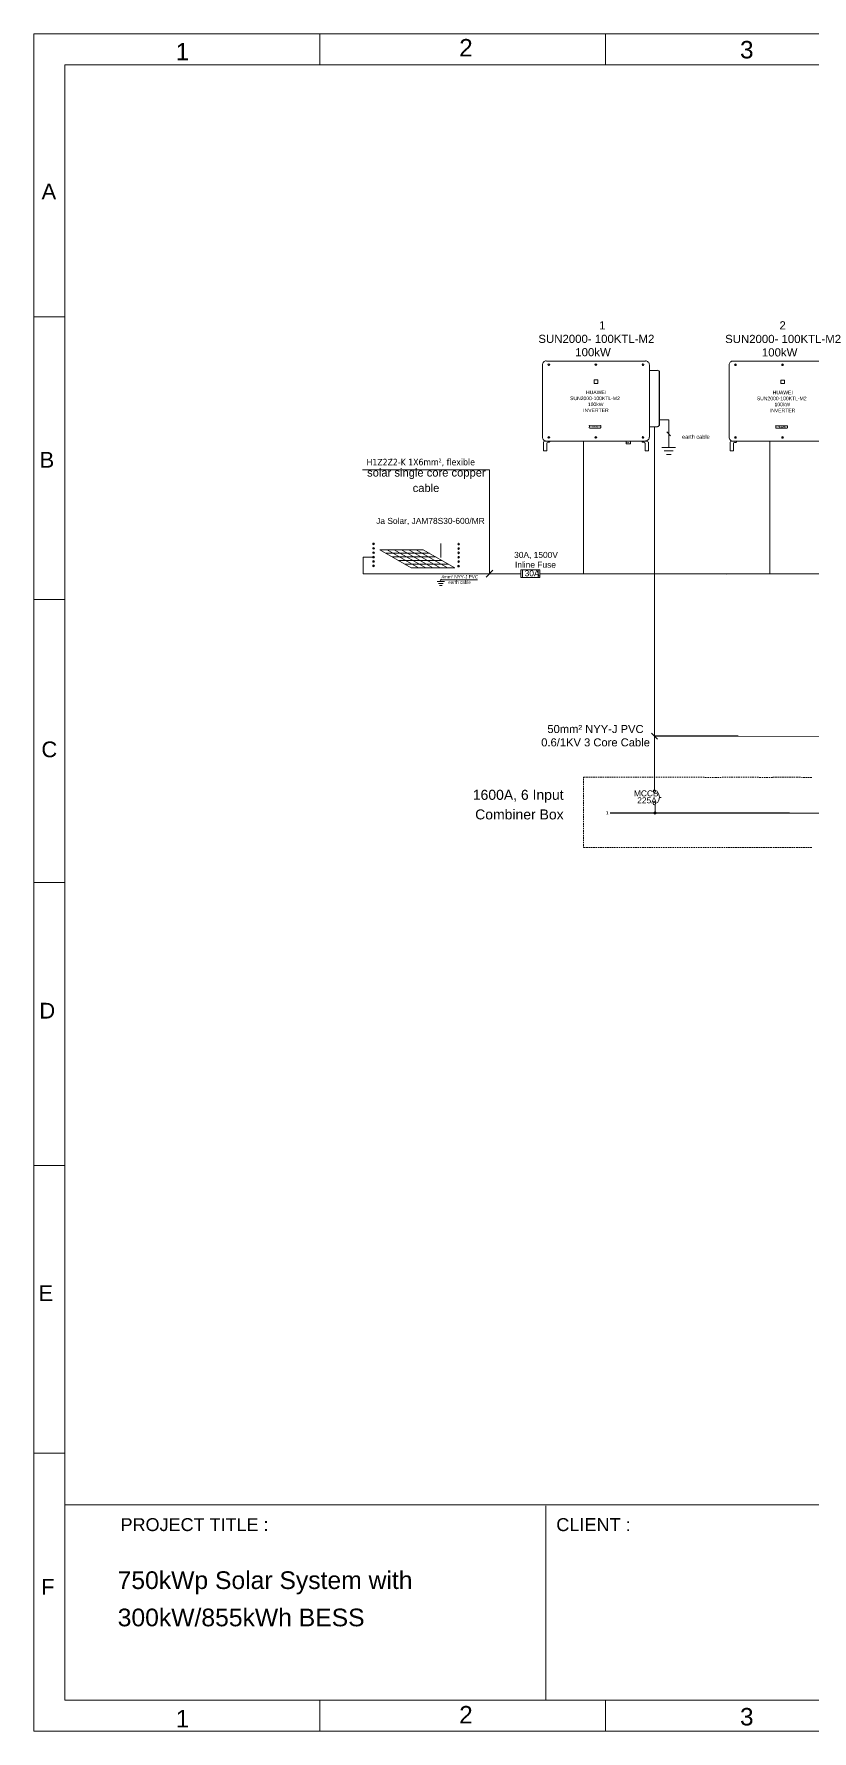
# Model space of a CAD drawing. Header units: millimetres. Extents: x 3842 to 4578, y 1789 to 2334.
# Drawn here: x 3842 to 4093, y 1789 to 2334 of the extents above; entities that cross this region are included whole.
import ezdxf

# ---------------------------------------------------------------- set-up
doc = ezdxf.new("R2010")
doc.units = ezdxf.units.MM
for name, color, linetype in [('PDF2_0', 7, 'Continuous'), ('PDF2_PDF_0', 7, 'Continuous'), ('PDF2_PDF_Busbar', 7, 'Continuous'), ('PDF2_PDF_DC Wires', 1, 'Continuous'), ('PDF2_PDF_Fuses', 7, 'Continuous'), ('PDF2_PDF_GRID_TEXT', 7, 'Continuous'), ('PDF2_PDF_Modules', 7, 'Continuous'), ('PDF2_PDF_PDF2_0', 5, 'Continuous'), ('PDF2_PDF_PDF2_ramp', 5, 'Continuous'), ('PDF2_PDF_PDF_0', 7, 'Continuous'), ('PDF2_PDF_TAGS', 7, 'Continuous'), ('PDF2_PDF_WIRES', 3, 'Continuous'), ('PDF2_Text', 7, 'Continuous')]:
    doc.layers.add(name, color=color, linetype=linetype)
doc.layers.add('PDF2_PDF_AC Wires', color=7, linetype='Continuous', true_color=0xf07800)
doc.styles.add('PDF ArialMT', font='arial.ttf')
doc.styles.add('PDF Tahoma', font='tahoma.ttf')

msp = doc.modelspace()

# ---------------------------------------------------------------- linework, layer by layer
at = {"layer": 'PDF2_0', "lineweight": 25}
msp.add_lwpolyline([(4069.01, 2108.67), (4042.03, 2108.7)], dxfattribs=at)
at = {"layer": 'PDF2_PDF_0', "lineweight": 0}
for points in [[(4006.04, 2228.04), (4006.04, 2204.79)], [(4039.19, 2229.28), (4007.29, 2229.28)], [(4040.4, 2204.79), (4040.43, 2228.04)], [(4040.4, 2226.26), (4043.04, 2226.26)], [(4066.08, 2228.01), (4066.11, 2204.76)], [(4099.23, 2229.25), (4067.36, 2229.25)], [(4022.6, 2222.53), (4022.6, 2223.21), (4023.85, 2223.21), (4023.85, 2222.83)], [(4023.85, 2222.71), (4023.85, 2222.06), (4022.6, 2222.06), (4022.6, 2222.41)], [(4043.54, 2226.06), (4043.54, 2208.43)], [(4043.69, 2225.61), (4043.69, 2208.85)], [(4082.64, 2222.5), (4082.64, 2223.18), (4083.91, 2223.18), (4083.91, 2222.77)], [(4083.91, 2222.68), (4083.91, 2222.03), (4082.64, 2222.03), (4082.64, 2222.38)], [(4021.06, 2207.87), (4021.09, 2208.4)], [(4021.21, 2208.52), (4024.68, 2208.52)], [(4024.65, 2207.75), (4023.14, 2207.75), (4024.05, 2207.75), (4022.69, 2207.75), (4023.61, 2207.75), (4022.22, 2207.75), (4023.14, 2207.75), (4021.74, 2207.75), (4022.66, 2207.75), (4021.57, 2207.75), (4022.48, 2207.75), (4021.39, 2207.75), (4022.31, 2207.75), (4021.21, 2207.75)], [(4024.79, 2208.4), (4024.79, 2207.87)], [(4043.04, 2208.19), (4040.4, 2208.19)], [(4081.13, 2207.84), (4081.13, 2208.37)], [(4081.25, 2208.49), (4084.71, 2208.49)], [(4084.83, 2208.37), (4084.83, 2207.84)], [(4006.37, 2203.22), (4006.37, 2200.43), (4007.41, 2200.43), (4007.41, 2202.89)], [(4007.76, 2203.54), (4006.67, 2203.54)], [(4007.73, 2203.19), (4008.27, 2203.19)], [(4008.38, 2203.31), (4008.38, 2203.54)], [(4038.06, 2203.31), (4038.06, 2203.54)], [(4038.71, 2203.19), (4038.18, 2203.19)], [(4038.71, 2203.54), (4039.78, 2203.54)], [(4040.11, 2203.22), (4040.11, 2200.43), (4039.04, 2200.43), (4039.04, 2202.89)], [(4066.41, 2203.19), (4066.41, 2200.4), (4067.47, 2200.4), (4067.47, 2202.86)], [(4067.8, 2203.51), (4066.73, 2203.51)], [(4067.36, 2203.51), (4099.23, 2203.51)], [(4067.77, 2203.16), (4068.33, 2203.16)], [(4068.42, 2203.28), (4068.42, 2203.51)], [(3951.84, 2170.43), (3951.58, 2170.43)], [(3951.84, 2169.04), (3951.58, 2169.04)], [(3951.84, 2167.62), (3951.58, 2167.62)], [(3951.84, 2166.22), (3951.58, 2166.22)], [(3951.72, 2170.55), (3951.72, 2170.28)], [(3951.72, 2169.16), (3951.72, 2168.89)], [(3951.72, 2167.76), (3951.72, 2167.5)], [(3951.72, 2166.34), (3951.72, 2166.08)], [(3969.7, 2167.5), (3955.72, 2167.5)], [(3966.12, 2162.82), (3956.02, 2168.65)], [(3971.75, 2166.31), (3957.74, 2166.31)], [(3968.46, 2162.82), (3958.36, 2168.65)], [(3970.8, 2162.82), (3960.7, 2168.65)], [(3973.11, 2162.82), (3963.01, 2168.65)], [(3975.45, 2162.82), (3965.35, 2168.65)], [(3979.21, 2170.37), (3978.94, 2170.37)], [(3979.21, 2168.98), (3978.94, 2168.98)], [(3979.21, 2167.56), (3978.94, 2167.56)], [(3979.21, 2166.17), (3978.94, 2166.17)], [(3951.84, 2164.8), (3951.58, 2164.8)], [(3951.84, 2163.41), (3951.58, 2163.41)], [(3951.69, 2163.53), (3951.69, 2163.26)], [(3951.72, 2164.95), (3951.72, 2164.68)], [(3973.73, 2165.16), (3959.75, 2165.16)], [(3975.74, 2164), (3961.76, 2164)], [(3979.18, 2163.35), (3978.91, 2163.35)], [(3979.21, 2164.74), (3978.94, 2164.74)], [(3987.86, 2159.83), (3990.05, 2162.05)], [(4019.25, 2095.23), (4019.25, 2095.52), (4019.82, 2095.52)], [(4020.05, 2095.52), (4020.56, 2095.52)], [(4020.82, 2095.52), (4021.33, 2095.52)], [(4021.57, 2095.52), (4022.07, 2095.52)], [(4022.31, 2095.52), (4022.81, 2095.52)], [(4023.08, 2095.52), (4023.55, 2095.52)], [(4023.82, 2095.52), (4024.32, 2095.52)], [(4024.56, 2095.52), (4025.06, 2095.52)], [(4025.33, 2095.52), (4025.8, 2095.52)], [(4026.07, 2095.52), (4026.57, 2095.52)], [(4026.81, 2095.52), (4027.31, 2095.52)], [(4027.55, 2095.52), (4028.08, 2095.52)], [(4028.32, 2095.52), (4028.82, 2095.52)], [(4029.06, 2095.52), (4029.56, 2095.49)], [(4029.83, 2095.49), (4030.3, 2095.49)], [(4030.57, 2095.49), (4031.04, 2095.49)], [(4031.31, 2095.49), (4031.81, 2095.49)], [(4032.05, 2095.49), (4032.55, 2095.49)], [(4032.82, 2095.49), (4033.32, 2095.49)], [(4033.56, 2095.49), (4034.06, 2095.49)], [(4034.3, 2095.49), (4034.8, 2095.49)], [(4035.07, 2095.49), (4035.58, 2095.49)], [(4035.81, 2095.49), (4036.32, 2095.49)], [(4036.58, 2095.49), (4037.06, 2095.49)], [(4037.32, 2095.49), (4037.8, 2095.49)], [(4038.06, 2095.49), (4038.57, 2095.49)], [(4038.8, 2095.49), (4039.31, 2095.49)], [(4039.54, 2095.49), (4040.08, 2095.49)], [(4040.31, 2095.49), (4040.82, 2095.49)], [(4041.05, 2095.49), (4041.56, 2095.49)], [(4041.82, 2095.49), (4042.3, 2095.49)], [(4042.57, 2095.49), (4043.07, 2095.49)], [(4043.31, 2095.49), (4043.81, 2095.49)], [(4044.08, 2095.49), (4044.55, 2095.49)], [(4044.82, 2095.49), (4045.32, 2095.49)], [(4045.56, 2095.49), (4046.06, 2095.49)], [(4046.3, 2095.49), (4046.83, 2095.49)], [(4047.07, 2095.49), (4047.57, 2095.49)], [(4047.81, 2095.49), (4048.31, 2095.49)], [(4048.58, 2095.49), (4049.05, 2095.49)], [(4049.32, 2095.49), (4049.79, 2095.49)], [(4050.06, 2095.49), (4050.56, 2095.49)], [(4050.8, 2095.49), (4051.3, 2095.49)], [(4051.57, 2095.49), (4052.07, 2095.49)], [(4052.31, 2095.49), (4052.81, 2095.49)], [(4053.05, 2095.49), (4053.55, 2095.49)], [(4053.82, 2095.49), (4054.32, 2095.49)], [(4054.56, 2095.49), (4055.06, 2095.49)], [(4055.33, 2095.49), (4055.8, 2095.49)], [(4056.07, 2095.49), (4056.55, 2095.49)], [(4056.81, 2095.49), (4057.32, 2095.49)], [(4057.55, 2095.49), (4058.06, 2095.49)], [(4058.29, 2095.46), (4058.83, 2095.46)], [(4059.06, 2095.46), (4059.57, 2095.46)], [(4059.8, 2095.46), (4060.31, 2095.46)], [(4060.57, 2095.46), (4061.05, 2095.46)], [(4061.31, 2095.46), (4061.82, 2095.46)], [(4061.55, 2095.46), (4062.05, 2095.46)], [(4062.32, 2095.46), (4062.79, 2095.46)], [(4063.06, 2095.46), (4063.54, 2095.46)], [(4063.77, 2095.49), (4064.28, 2095.49)], [(4064.54, 2095.49), (4065.02, 2095.49)], [(4065.28, 2095.49), (4065.79, 2095.49)], [(4066.02, 2095.49), (4066.53, 2095.49)], [(4066.76, 2095.49), (4067.27, 2095.49)], [(4067.53, 2095.49), (4068.04, 2095.49)], [(4068.27, 2095.49), (4068.78, 2095.49)], [(4069.01, 2095.49), (4069.52, 2095.49)], [(4069.78, 2095.49), (4070.29, 2095.49)], [(4070.53, 2095.49), (4071.03, 2095.49)], [(4071.3, 2095.49), (4071.77, 2095.49)], [(4072.04, 2095.49), (4072.51, 2095.49)], [(4072.78, 2095.49), (4073.28, 2095.49)], [(4073.52, 2095.49), (4074.02, 2095.49)], [(4074.29, 2095.49), (4074.79, 2095.49)], [(4075.03, 2095.49), (4075.53, 2095.49)], [(4075.77, 2095.46), (4076.27, 2095.46)], [(4076.54, 2095.46), (4077.04, 2095.46)], [(4077.28, 2095.46), (4077.78, 2095.46)], [(4078.02, 2095.46), (4078.52, 2095.46)], [(4078.79, 2095.46), (4079.26, 2095.46)], [(4079.53, 2095.46), (4080.03, 2095.46)], [(4080.12, 2095.49), (4080.63, 2095.49)], [(4080.86, 2095.49), (4081.37, 2095.49)], [(4081.6, 2095.49), (4082.11, 2095.49)], [(4082.37, 2095.49), (4082.88, 2095.49)], [(4083.11, 2095.49), (4083.62, 2095.49)], [(4083.85, 2095.49), (4084.36, 2095.49)], [(4084.62, 2095.49), (4085.13, 2095.49)], [(4085.36, 2095.49), (4085.87, 2095.49)], [(4086.13, 2095.49), (4086.61, 2095.49)], [(4086.88, 2095.49), (4087.35, 2095.49)], [(4087.62, 2095.49), (4088.12, 2095.49)], [(4088.36, 2095.49), (4088.86, 2095.49)], [(4089.1, 2095.49), (4089.63, 2095.46)], [(4089.87, 2095.46), (4090.37, 2095.46)], [(4090.61, 2095.46), (4091.11, 2095.46)], [(4091.38, 2095.46), (4091.88, 2095.46)], [(4092.12, 2095.46), (4092.62, 2095.46)], [(4019.25, 2094.49), (4019.25, 2094.99)], [(4019.25, 2093.75), (4019.25, 2094.25)], [(4019.25, 2093.01), (4019.25, 2093.48)], [(4019.25, 2092.24), (4019.25, 2092.74)], [(4019.25, 2091.5), (4019.25, 2092)], [(4019.25, 2090.76), (4019.25, 2091.26)], [(4019.25, 2089.99), (4019.25, 2090.49)], [(4019.25, 2089.24), (4019.25, 2089.75)], [(4019.25, 2088.5), (4019.25, 2088.98)], [(4019.25, 2087.73), (4019.25, 2088.24)], [(4019.25, 2086.99), (4019.25, 2087.5)], [(4019.25, 2086.25), (4019.25, 2086.76)], [(4019.25, 2085.48), (4019.25, 2085.99)], [(4019.25, 2084.74), (4019.25, 2085.25)], [(4019.25, 2084), (4019.25, 2084.51)], [(4043.69, 2089.01), (4043.63, 2089.01)], [(4043.9, 2089.01), (4043.75, 2089.01)], [(4044.08, 2089.01), (4043.96, 2089.01)], [(4044.19, 2089.01), (4044.13, 2089.01)], [(4019.25, 2083.23), (4019.25, 2083.74)], [(4019.25, 2082.49), (4019.25, 2083)], [(4019.25, 2081.75), (4019.25, 2082.25)], [(4019.25, 2081.01), (4019.25, 2081.48)], [(4019.25, 2080.24), (4019.25, 2080.74)], [(4019.25, 2079.5), (4019.25, 2080)], [(4019.25, 2078.76), (4019.25, 2079.26)], [(4019.25, 2077.99), (4019.25, 2078.49)], [(4019.25, 2077.25), (4019.25, 2077.75)], [(4019.25, 2076.48), (4019.25, 2076.98)], [(4019.25, 2075.74), (4019.25, 2076.24)], [(4019.25, 2075), (4019.25, 2075.5)], [(4019.25, 2074.26), (4019.25, 2074.73)], [(4019.25, 2073.49), (4019.25, 2073.99)], [(4019.82, 2072.95), (4019.25, 2072.95), (4019.25, 2073.25)], [(4020.56, 2072.95), (4020.05, 2072.95)], [(4021.33, 2072.95), (4020.82, 2072.95)], [(4022.07, 2072.95), (4021.57, 2072.95)], [(4022.81, 2072.95), (4022.31, 2072.95)], [(4023.55, 2072.95), (4023.08, 2072.95)], [(4024.32, 2072.95), (4023.82, 2072.95)], [(4025.06, 2072.95), (4024.56, 2072.95)], [(4025.8, 2072.95), (4025.33, 2072.95)], [(4026.57, 2072.95), (4026.07, 2072.95)], [(4027.31, 2072.95), (4026.81, 2072.95)], [(4028.08, 2072.95), (4027.55, 2072.95)], [(4028.82, 2072.95), (4028.32, 2072.95)], [(4029.56, 2072.95), (4029.06, 2072.95)], [(4030.3, 2072.95), (4029.83, 2072.95)], [(4031.04, 2072.95), (4030.57, 2072.95)], [(4031.81, 2072.95), (4031.31, 2072.95)], [(4032.55, 2072.95), (4032.05, 2072.95)], [(4033.32, 2072.95), (4032.82, 2072.95)], [(4034.06, 2072.95), (4033.56, 2072.95)], [(4034.8, 2072.95), (4034.3, 2072.95)], [(4035.58, 2072.95), (4035.07, 2072.95)], [(4036.32, 2072.95), (4035.81, 2072.95)], [(4037.06, 2072.95), (4036.58, 2072.95)], [(4037.8, 2072.95), (4037.32, 2072.95)], [(4038.57, 2072.95), (4038.06, 2072.95)], [(4039.31, 2072.95), (4038.8, 2072.95)], [(4040.08, 2072.95), (4039.54, 2072.95)], [(4040.82, 2072.95), (4040.31, 2072.95)], [(4041.56, 2072.95), (4041.05, 2072.95)], [(4042.3, 2072.95), (4041.82, 2072.95)], [(4043.07, 2072.95), (4042.57, 2072.95)], [(4043.81, 2072.92), (4043.31, 2072.95)], [(4044.55, 2072.92), (4044.08, 2072.92)], [(4045.32, 2072.92), (4044.82, 2072.92)], [(4046.06, 2072.92), (4045.56, 2072.92)], [(4046.83, 2072.92), (4046.3, 2072.92)], [(4047.57, 2072.92), (4047.07, 2072.92)], [(4048.31, 2072.92), (4047.81, 2072.92)], [(4049.05, 2072.92), (4048.58, 2072.92)], [(4049.79, 2072.92), (4049.32, 2072.92)], [(4050.56, 2072.92), (4050.06, 2072.92)], [(4051.3, 2072.92), (4050.8, 2072.92)], [(4052.07, 2072.92), (4051.57, 2072.92)], [(4052.81, 2072.92), (4052.31, 2072.92)], [(4053.55, 2072.92), (4053.05, 2072.92)], [(4054.32, 2072.92), (4053.82, 2072.92)], [(4055.06, 2072.92), (4054.56, 2072.92)], [(4055.8, 2072.92), (4055.33, 2072.92)], [(4056.55, 2072.92), (4056.07, 2072.92)], [(4057.32, 2072.92), (4056.81, 2072.92)], [(4058.06, 2072.92), (4057.55, 2072.92)], [(4058.83, 2072.92), (4058.29, 2072.92)], [(4059.57, 2072.92), (4059.06, 2072.92)], [(4060.31, 2072.92), (4059.8, 2072.92)], [(4061.05, 2072.92), (4060.57, 2072.92)], [(4062.59, 2072.92), (4062.05, 2072.92)], [(4063.33, 2072.92), (4062.82, 2072.92)], [(4064.07, 2072.92), (4063.56, 2072.92)], [(4064.81, 2072.92), (4064.34, 2072.92)], [(4065.58, 2072.92), (4065.08, 2072.92)], [(4066.29, 2072.92), (4065.79, 2072.92)], [(4067.03, 2072.92), (4066.53, 2072.92)], [(4067.77, 2072.92), (4067.27, 2072.92)], [(4068.54, 2072.92), (4068.04, 2072.92)], [(4069.28, 2072.92), (4068.78, 2072.92)], [(4070.02, 2072.92), (4069.52, 2072.92)], [(4070.76, 2072.92), (4070.29, 2072.92)], [(4071.53, 2072.92), (4071.03, 2072.92)], [(4072.27, 2072.92), (4071.77, 2072.92)], [(4073.01, 2072.92), (4072.51, 2072.92)], [(4073.78, 2072.92), (4073.28, 2072.92)], [(4074.52, 2072.92), (4074.02, 2072.92)], [(4075.29, 2072.92), (4074.79, 2072.92)], [(4076.03, 2072.92), (4075.53, 2072.92)], [(4076.78, 2072.92), (4076.27, 2072.92)], [(4077.52, 2072.92), (4077.04, 2072.92)], [(4078.29, 2072.92), (4077.78, 2072.92)], [(4079.03, 2072.92), (4078.52, 2072.92)], [(4079.77, 2072.92), (4079.26, 2072.92)], [(4080.63, 2072.92), (4080.12, 2072.92)], [(4081.37, 2072.92), (4080.86, 2072.92)], [(4082.11, 2072.92), (4081.6, 2072.92)], [(4082.88, 2072.92), (4082.37, 2072.92)], [(4083.62, 2072.92), (4083.11, 2072.92)], [(4084.36, 2072.92), (4083.85, 2072.92)], [(4085.13, 2072.92), (4084.62, 2072.92)], [(4085.87, 2072.92), (4085.36, 2072.92)], [(4086.61, 2072.92), (4086.13, 2072.92)], [(4087.35, 2072.92), (4086.88, 2072.92)], [(4088.12, 2072.92), (4087.62, 2072.92)], [(4088.86, 2072.92), (4088.36, 2072.92)], [(4089.63, 2072.92), (4089.1, 2072.92)], [(4090.37, 2072.92), (4089.87, 2072.92)], [(4091.11, 2072.92), (4090.61, 2072.92)], [(4091.88, 2072.92), (4091.38, 2072.92)], [(4092.62, 2072.92), (4092.12, 2072.92)]]:
    msp.add_lwpolyline(points, dxfattribs=at)
for points in [[(4008.09, 2228.31), (4007.91, 2228.25), (4007.88, 2228.07), (4008, 2227.92), (4008.18, 2227.92), (4008.3, 2228.07), (4008.24, 2228.25)], [(4023.22, 2228.31), (4023.08, 2228.25), (4023.05, 2228.07), (4023.14, 2227.92), (4023.31, 2227.92), (4023.43, 2228.07), (4023.4, 2228.25)], [(4038.39, 2228.31), (4038.54, 2228.25), (4038.57, 2228.07), (4038.48, 2227.92), (4038.3, 2227.92), (4038.18, 2228.07), (4038.21, 2228.25)], [(4068.13, 2228.28), (4067.98, 2228.22), (4067.95, 2228.04), (4068.04, 2227.89), (4068.22, 2227.89), (4068.33, 2228.04), (4068.3, 2228.22)], [(4083.29, 2228.28), (4083.11, 2228.22), (4083.08, 2228.04), (4083.2, 2227.89), (4083.38, 2227.89), (4083.47, 2228.04), (4083.44, 2228.22)], [(4008.09, 2204.52), (4007.91, 2204.58), (4007.88, 2204.76), (4008, 2204.91), (4008.18, 2204.91), (4008.3, 2204.76), (4008.24, 2204.58)], [(4023.22, 2204.52), (4023.08, 2204.58), (4023.05, 2204.76), (4023.14, 2204.91), (4023.31, 2204.91), (4023.43, 2204.76), (4023.4, 2204.58)], [(4038.39, 2204.52), (4038.54, 2204.58), (4038.57, 2204.76), (4038.48, 2204.91), (4038.3, 2204.91), (4038.18, 2204.76), (4038.21, 2204.58)], [(4068.13, 2204.49), (4067.98, 2204.55), (4067.95, 2204.73), (4068.04, 2204.85), (4068.22, 2204.85), (4068.33, 2204.73), (4068.3, 2204.55)], [(4083.29, 2204.49), (4083.11, 2204.55), (4083.08, 2204.73), (4083.2, 2204.85), (4083.38, 2204.85), (4083.47, 2204.73), (4083.44, 2204.55)], [(4032.91, 2203.54), (4034.36, 2203.54), (4034.36, 2202.66), (4032.91, 2202.66)], [(3953.68, 2168.65), (3967.69, 2168.65), (3977.79, 2162.82), (3963.78, 2162.82)], [(4061.31, 2072.92), (4061.82, 2072.92)]]:
    msp.add_lwpolyline(points, close=True, dxfattribs=at)
at = {"layer": 'PDF2_PDF_0', "color": 3, "lineweight": 0}
for points in [[(4043.69, 2210.36), (4046.62, 2210.36), (4046.62, 2201.47)], [(4048.84, 2201.47), (4044.4, 2201.47)], [(4048.1, 2200.38), (4045.14, 2200.38)], [(4047.36, 2199.25), (4045.88, 2199.25)], [(3973.32, 2170.64), (3973.32, 2166.14)], [(3972.1, 2158.38), (3974.5, 2158.38)], [(3974.09, 2157.78), (3972.52, 2157.78)], [(3973.7, 2157.19), (3972.9, 2157.19)]]:
    msp.add_lwpolyline(points, dxfattribs=at)
at = {"layer": 'PDF2_PDF_0', "lineweight": 0}
for points in [[(4007.25, 2203.57, -0.414326), (4006.02, 2204.84, 0.414326), (4007.29, 2203.54), (4039.19, 2203.54)], [(4081.08, 2207.87, 0.414692), (4081.25, 2207.72, 0.007692), (4084.71, 2207.69)]]:
    msp.add_lwpolyline(points, format="xyb", dxfattribs=at)
msp.add_lwpolyline([(4066.06, 2204.81, 0.414326), (4067.31, 2203.54, -0.414326)], format="xyb", close=True, dxfattribs=at)
for centre, radius in [((4008.05, 2228.14), 0.281), ((4023.19, 2228.14), 0.281), ((4038.35, 2228.14), 0.281), ((4068.09, 2228.11), 0.281), ((4083.26, 2228.11), 0.281), ((4008.05, 2204.77), 0.281), ((4023.19, 2204.77), 0.281), ((4038.35, 2204.77), 0.281), ((4068.09, 2204.74), 0.281), ((4083.26, 2204.74), 0.281), ((3951.68, 2170.5), 0.281), ((3951.68, 2169.08), 0.281), ((3951.68, 2167.69), 0.281), ((3951.68, 2166.27), 0.281), ((3979.05, 2170.44), 0.281), ((3979.05, 2169.02), 0.281), ((3979.05, 2167.63), 0.281), ((3979.05, 2166.21), 0.281), ((3951.68, 2164.87), 0.281), ((3951.68, 2163.45), 0.281), ((3979.02, 2163.39), 0.281), ((3979.05, 2164.82), 0.281), ((4042, 2091.03), 0.4), ((4042, 2087.06), 0.4)]:
    msp.add_circle(centre, radius, dxfattribs=at)
for centre, radius, start, end in [((4007.25, 2228.08), 1.26, 89.989, 180.011), ((4039.15, 2228.08), 1.26, 0.1538, 90.1758), ((4043, 2225.66), 0.666, 0.0165, 89.9835), ((4067.32, 2228.05), 1.26, 89.989, 180.011), ((4021.17, 2208.45), 0.133, 91.6921, 181.7851), ((4021.17, 2207.91), 0.133, 184.8502, 274.9437), ((4024.61, 2207.91), 0.133, 269.9561, 0.0495), ((4024.64, 2208.45), 0.133, 358.3189, 88.4071), ((4039.15, 2204.83), 1.23, 270.1593, 0.1813), ((4043, 2208.89), 0.666, 270.0165, 359.9835), ((4081.21, 2208.42), 0.133, 91.6921, 181.7851), ((4084.68, 2208.42), 0.133, 358.3189, 88.4071), ((4084.68, 2207.88), 0.133, 269.9561, 0.0495), ((4006.63, 2203.26), 0.311, 88.6926, 178.6432), ((4007.7, 2202.94), 0.311, 90.0275, 179.978), ((4008.23, 2203.35), 0.104, 269.9505, 0.0437), ((4038.14, 2203.35), 0.104, 179.9563, 270.0495), ((4038.68, 2202.94), 0.311, 0.022, 89.9725), ((4039.74, 2203.26), 0.311, 1.3568, 91.3074), ((4066.7, 2203.23), 0.311, 88.6926, 178.6432), ((4067.74, 2202.91), 0.311, 90.0275, 179.978), ((4068.3, 2203.32), 0.104, 269.9505, 0.0437), ((4040.63, 2089.05), 2.98, 323.1299, 36.8701)]:
    msp.add_arc(centre, radius, start, end, dxfattribs=at)
at = {"layer": 'PDF2_PDF_AC Wires', "lineweight": 0}
for points in [[(4042.03, 2208.19), (4042.03, 2091.41)], [(4042.24, 2086.64), (4042.24, 2083.97)]]:
    msp.add_lwpolyline(points, dxfattribs=at)
at = {"layer": 'PDF2_PDF_Busbar', "color": 5, "lineweight": 0}
msp.add_lwpolyline([(4085.45, 2083.91), (4347.11, 2083.91)], dxfattribs=at)
at = {"layer": 'PDF2_PDF_Busbar', "lineweight": 0}
for radius in [0.4, 0.252, 0.133]:
    msp.add_circle((4042.2, 2084.01), radius, dxfattribs=at)
at = {"layer": 'PDF2_PDF_DC Wires', "lineweight": 25}
msp.add_lwpolyline([(4005.13, 2160.95), (4065.16, 2160.89)], dxfattribs=at)
at = {"layer": 'PDF2_PDF_Fuses', "lineweight": 0}
for points in [[(3999.08, 2162.2), (3999.08, 2159.68), (4005.13, 2159.68), (4005.13, 2162.2)], [(3999.59, 2162.2), (3999.59, 2159.68)], [(4004.62, 2162.2), (4004.62, 2159.68)]]:
    msp.add_lwpolyline(points, dxfattribs=at)
at = {"layer": 'PDF2_PDF_GRID_TEXT', "lineweight": 0}
msp.add_lwpolyline([(3852.32, 1861.62), (4568.54, 1861.62), (4568.54, 2324.57), (3852.32, 2324.57)], close=True, dxfattribs=at)
at = {"layer": 'PDF2_PDF_Modules', "lineweight": 0}
msp.add_lwpolyline([(3973.32, 2159), (3975.27, 2159), (3974.12, 2159), (3976.49, 2159), (3975.33, 2159), (3977.7, 2159), (3976.54, 2159), (3978.17, 2159), (3977.02, 2159), (3978.59, 2159), (3977.43, 2159), (3979.62, 2159), (3978.47, 2159), (3980.6, 2159), (3979.45, 2159), (3981.58, 2159), (3980.42, 2159), (3982.05, 2159), (3980.9, 2159), (3982.76, 2159), (3981.64, 2159), (3983.18, 2159), (3982.02, 2159), (3984.16, 2159), (3983, 2159), (3985.1, 2159)], dxfattribs=at)
at = {"layer": 'PDF2_PDF_PDF2_0', "lineweight": 0}
for points in [[(4578.43, 1788.85), (4578.43, 2334.46), (3842.43, 2334.46), (3842.43, 1788.85)], [(3934.37, 2324.57), (3934.37, 2334.46)], [(4026.33, 2324.57), (4026.33, 2334.46)], [(4568.54, 1799.1), (4568.54, 1861.62), (4568.54, 2324.57), (3852.32, 2324.57), (3852.32, 1798.74)], [(3842.43, 2243.53), (3852.32, 2243.53)], [(3842.43, 2152.6), (3852.32, 2152.6)], [(3842.43, 2061.64), (3852.32, 2061.64)], [(3842.43, 1970.71), (3852.32, 1970.71)], [(3842.43, 1878.15), (3852.32, 1878.15)], [(4007.14, 1861.24), (4007.14, 1798.74)], [(3934.37, 1788.85), (3934.37, 1798.74)], [(4026.33, 1788.85), (4026.33, 1798.74)]]:
    msp.add_lwpolyline(points, dxfattribs=at)
at = {"layer": 'PDF2_PDF_PDF2_0', "lineweight": 25}
msp.add_lwpolyline([(4085.45, 2083.91), (4027.84, 2083.91)], dxfattribs=at)
at = {"layer": 'PDF2_PDF_PDF2_ramp', "lineweight": 0}
for points in [[(3852.32, 1861.62), (4568.54, 1861.62)], [(3852.32, 1798.74), (4568.54, 1798.74), (3852.32, 1798.74)], [(4578.43, 1788.85), (3842.43, 1788.85)]]:
    msp.add_lwpolyline(points, dxfattribs=at)
at = {"layer": 'PDF2_PDF_PDF_0', "lineweight": 0}
for points in [[(4047.24, 2205.29), (4046.03, 2206.54)], [(3988.95, 2160.92), (3988.95, 2194.33), (3948.14, 2194.33)], [(3973.08, 2158.76), (3973.52, 2159.2)], [(4043.04, 2107.73), (4041.05, 2109.71)], [(4331.62, 2109.62), (4333.6, 2107.64), (4069.01, 2108.67)]]:
    msp.add_lwpolyline(points, dxfattribs=at)
at = {"layer": 'PDF2_PDF_TAGS', "lineweight": 0}
msp.add_lwpolyline([(3999.08, 2162.2), (3999.94, 2162.2), (3999.5, 2162.2), (4000.36, 2162.2), (3999.91, 2162.2), (4001.39, 2162.2), (4000.95, 2162.2), (4002.43, 2162.2), (4001.99, 2162.2), (4002.93, 2162.2), (4002.49, 2162.2), (4004.09, 2162.2), (4003.65, 2162.2), (4005.13, 2162.2)], dxfattribs=at)
at = {"layer": 'PDF2_PDF_WIRES', "color": 1, "lineweight": 0}
for points in [[(4019.17, 2160.92), (4019.17, 2203.54)], [(4065.16, 2160.89), (4304.57, 2160.92), (4304.57, 2202.66)], [(4079.2, 2160.89), (4079.2, 2203.51)], [(3951.4, 2166.25), (3948.38, 2166.25), (3948.38, 2160.92), (3999.08, 2160.92)]]:
    msp.add_lwpolyline(points, dxfattribs=at)

# ---------------------------------------------------------------- texts
at = {"layer": 'PDF2_Text', "attachment_point": 4, "style": 'PDF ArialMT'}
for s, insert, char_height in [('1', (3888.04, 2328.76), 5.57), ('2', (3979.22, 2330.02), 5.61), ('3', (4069.56, 2329.37), 5.61), ('A', (3844.89, 2283.8), 5.05), ('  SUN2000- 100KTL-M2', (4002.67, 2236.42), 2.6249), ('1', (4024.27, 2240.78), 2.62), ('  SUN2000- 100KTL-M2', (4062.74, 2236.39), 2.6249), ('2', (4082.26, 2240.78), 2.62), ('100kW', (4016.57, 2232.13), 2.625), ('100kW', (4076.61, 2232.07), 2.625), ('                                SUN2000-100KTL-M2', (4000.51, 2217.3), 1.1586), ('HUAWEI', (4020.03, 2219.23), 1.159), ('100kW', (4020.62, 2215.38), 1.159), ('                                SUN2000-100KTL-M2', (4060.58, 2217.27), 1.1586), ('HUAWEI', (4080.07, 2219.2), 1.159), ('100kW', (4080.66, 2215.35), 1.159), ('INVERTER', (4019.11, 2213.45), 1.159), ('INVERTER', (4079.15, 2213.42), 1.159), ('   HUAWEI', (4021.19, 2208.19), 0.474), ('earth cable', (4050.93, 2204.95), 1.2861), ('   HUAWEI', (4081.23, 2208.13), 0.474), ('B', (3844.27, 2197.55), 5.05), ('RS485', (4032.89, 2203.11), 0.32), ('solar single core copper', (3949.6, 2193.06), 2.5725), ('cable', (3964.26, 2188.47), 2.572), ('Ja Solar, JAM78S30-600/MR', (3952.53, 2177.73), 1.9294), ('Inline Fuse', (3997.17, 2163.8), 1.9294), ('30A', (4000.28, 2161.05), 1.929), ('4mm² NYY-J PVC', (3973.53, 2159.93), 1.0466), ('earth cable', (3975.72, 2158.19), 1.0527), ('50mm² NYY-J PVC', (4007.59, 2110.98), 2.5725), ('C', (3844.83, 2104.42), 5.05), ('0.6/1KV 3 Core Cable', (4005.61, 2106.69), 2.5725), ('1600A, 6 Input', (3983.6, 2089.36), 3.2155), ('Combiner Box', (3984.37, 2083.52), 3.2155), ('1', (4026.46, 2084.06), 1.03), ('225A', (4036.5, 2088.07), 1.929), ('D', (3844.18, 2020.45), 5.05), ('E', (3843.91, 1929.63), 5.05), ('PROJECT TITLE :', (3870.3, 1855.19), 4.1435), ('CLIENT :', (4010.46, 1855.18), 4.168), ('750kWp Solar System with', (3869.35, 1836.5), 5.6831), ('F', (3844.74, 1835.26), 5.05), ('300kW/855kWh BESS', (3869.38, 1825.33), 5.6831), ('1', (3888.04, 1792.83), 5.61), ('2', (3979.22, 1794.1), 5.61), ('3', (4069.56, 1793.42), 5.61)]:
    msp.add_mtext(s, dxfattribs=dict(at, insert=insert, char_height=char_height))
at = {"layer": 'PDF2_Text', "insert": (3949.42, 2196.62), "char_height": 2.119, "attachment_point": 4, "rotation": 0.0933, "style": 'PDF Tahoma'}
msp.add_mtext('H1Z2Z2-K 1X6mm², flexible', dxfattribs=at)
at = {"layer": 'PDF2_Text', "color": 150, "true_color": 0x007fff, "char_height": 1.929, "attachment_point": 4, "style": 'PDF ArialMT'}
for s, insert in [('30A, 1500V', (3996.9, 2166.8)), ('MCCB', (4035.43, 2090.29))]:
    msp.add_mtext(s, dxfattribs=dict(at, insert=insert))

doc.saveas('drawing.dxf')
